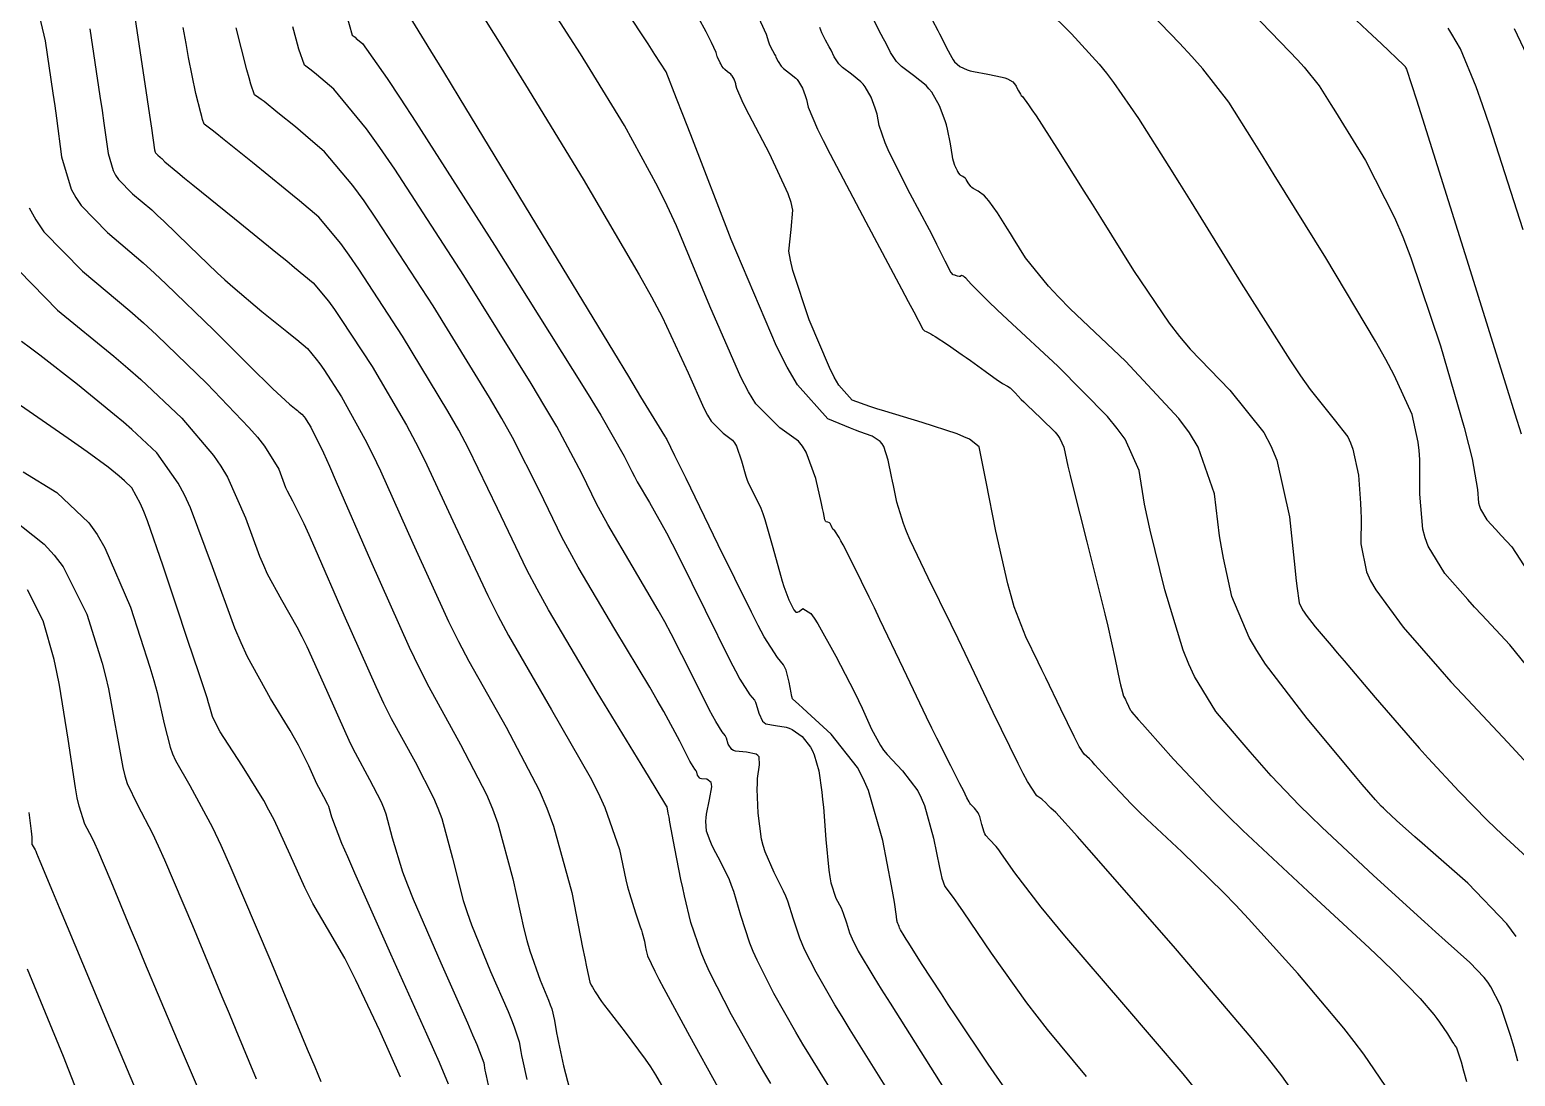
# Model space of a CAD drawing. Header units: metres. Extents: x 837117 to 838477, y 1189012 to 1191015.
# Drawn here: x 837885.3 to 837966.1, y 1189725.3 to 1189782.2 of the extents above; entities that cross this region are included whole.
import ezdxf

# ---------------------------------------------------------------- set-up
doc = ezdxf.new("R2010")
doc.units = ezdxf.units.M
doc.header["$LTSCALE"] = 0.3
doc.layers.add('COTAS 10', color=1, linetype='Continuous')
doc.layers.add('COTAS INT', color=252, linetype='Continuous')

msp = doc.modelspace()

# ---------------------------------------------------------------- linework, layer by layer
at = {"layer": 'COTAS 10'}
for points, elevation in [([(837955.361, 1189722.611), (837953.435, 1189725.334), (837952.654, 1189726.328), (837951.765, 1189727.426), (837947.658, 1189732.258), (837943.731, 1189736.744), (837942.956, 1189737.624), (837942.316, 1189738.347), (837941.132, 1189739.648), (837940.862, 1189739.899), (837940.799, 1189739.96), (837940.742, 1189740.018), (837940.574, 1189740.194), (837940.421, 1189740.343), (837940.372, 1189740.384), (837940.319, 1189740.423), (837940.106, 1189740.564), (837939.601, 1189741.342), (837939.365, 1189741.784), (837939.088, 1189742.324), (837937.739, 1189745.094), (837936.209, 1189748.293), (837935.818, 1189749.103), (837935.44, 1189749.882), (837934.191, 1189752.422), (837933.224, 1189754.469), (837933.024, 1189754.937), (837932.853, 1189755.362), (837932.482, 1189756.539), (837932.302, 1189757.434), (837932.252, 1189757.68), (837932.202, 1189757.927), (837932.02, 1189758.812), (837931.777, 1189759.551), (837931.688, 1189759.704), (837931.59, 1189759.836), (837931.157, 1189760.125), (837930.485, 1189760.356), (837930.237, 1189760.45), (837929.961, 1189760.558), (837928.74, 1189761.054), (837927.082, 1189762.905), (837926.531, 1189763.867), (837925.94, 1189765.022), (837923.477, 1189770.816), (837921.278, 1189776.51), (837920.855, 1189777.603), (837920.512, 1189778.486), (837919.943, 1189779.927), (837919.33, 1189780.877), (837918.958, 1189781.449), (837918.5, 1189782.156), (837916.116, 1189785.829)], 1810), ([(837885.362, 1189785.013), (837886.162, 1189781.624), (837886.58, 1189778.776), (837886.679, 1189778.073), (837886.772, 1189777.406), (837887.048, 1189775.31), (837887.573, 1189773.55), (837887.822, 1189773.096), (837888.116, 1189772.657), (837889.554, 1189771.192), (837891.493, 1189769.544), (837892.104, 1189768.989), (837892.746, 1189768.391), (837895.33, 1189765.877), (837897.659, 1189763.563), (837898.141, 1189763.091), (837898.552, 1189762.693), (837899.447, 1189761.865), (837899.813, 1189761.569), (837899.89, 1189761.506), (837899.958, 1189761.451), (837900.114, 1189761.32), (837900.246, 1189761.164), (837900.297, 1189761.093), (837900.354, 1189761.01), (837900.615, 1189760.61), (837901.296, 1189759.206), (837901.618, 1189758.49), (837901.998, 1189757.632), (837903.852, 1189753.351), (837905.962, 1189748.649), (837906.503, 1189747.526), (837907.025, 1189746.481), (837908.756, 1189743.351), (837910.17, 1189740.635), (837910.493, 1189739.851), (837910.785, 1189739.053), (837911.593, 1189736.054), (837912.196, 1189733.327), (837912.359, 1189732.701), (837912.52, 1189732.13), (837913.088, 1189730.532), (837913.548, 1189729.446), (837913.64, 1189729.197), (837913.718, 1189728.972), (837913.874, 1189728.346), (837913.983, 1189727.677), (837914.032, 1189727.425), (837914.088, 1189727.143), (837914.359, 1189725.881), (837914.687, 1189724.638)], 1790), ([(837931.953, 1189724.651), (837929.956, 1189727.835), (837929.514, 1189728.555), (837929.12, 1189729.205), (837928.095, 1189730.967), (837927.475, 1189732.204), (837927.335, 1189732.522), (837927.21, 1189732.83), (837926.874, 1189733.857), (837926.562, 1189734.829), (837926.453, 1189735.103), (837926.332, 1189735.38), (837925.813, 1189736.395), (837925.323, 1189737.515), (837925.222, 1189737.858), (837925.136, 1189738.214), (837924.946, 1189739.62), (837924.901, 1189740.933), (837924.906, 1189741.231), (837924.917, 1189741.501), (837925.019, 1189742.239), (837925, 1189742.681), (837924.935, 1189742.764), (837924.845, 1189742.831), (837924.304, 1189742.928), (837923.721, 1189742.988), (837923.604, 1189743.031), (837923.507, 1189743.084), (837923.315, 1189743.37), (837923.226, 1189743.691), (837923.194, 1189743.766), (837923.157, 1189743.835), (837922.996, 1189744.034), (837922.636, 1189744.602), (837922.474, 1189744.902), (837922.285, 1189745.265), (837921.38, 1189747.095), (837920.218, 1189749.371), (837919.868, 1189750.015), (837919.505, 1189750.665), (837918.09, 1189753.065), (837916.762, 1189755.32), (837916.453, 1189755.879), (837916.17, 1189756.409), (837915.362, 1189758.09), (837913.986, 1189760.651), (837913.345, 1189761.737), (837912.591, 1189762.986), (837908.932, 1189768.858), (837905.174, 1189774.632), (837904.358, 1189775.819), (837903.639, 1189776.828), (837901.855, 1189778.987), (837900.912, 1189779.792), (837900.723, 1189779.948), (837900.566, 1189780.075), (837900.258, 1189780.291), (837899.963, 1189781.164), (837899.813, 1189781.705), (837899.633, 1189782.376)], 1800), ([(837934.406, 1189782.751), (837934.728, 1189782.169), (837934.814, 1189782.005), (837934.898, 1189781.84), (837935.191, 1189781.234), (837935.474, 1189780.704), (837935.553, 1189780.587), (837935.631, 1189780.483), (837935.916, 1189780.215), (837936.324, 1189780.039), (837936.481, 1189779.993), (837936.657, 1189779.949), (837937.449, 1189779.797), (837938.214, 1189779.646), (837938.373, 1189779.602), (837938.508, 1189779.557), (837938.803, 1189779.385), (837938.938, 1189779.201), (837938.973, 1189779.148), (837939.006, 1189779.094), (837939.117, 1189778.89), (837939.212, 1189778.716), (837939.236, 1189778.681), (837939.259, 1189778.65), (837939.334, 1189778.586), (837939.659, 1189778.139), (837939.84, 1189777.867), (837940.061, 1189777.531), (837941.186, 1189775.784), (837942.668, 1189773.445), (837943.113, 1189772.736), (837943.573, 1189772.001), (837945.36, 1189769.122), (837947.311, 1189766.266), (837947.874, 1189765.545), (837948.447, 1189764.854), (837950.6, 1189762.612), (837952.449, 1189760.312), (837952.83, 1189759.585), (837953.155, 1189758.819), (837953.857, 1189755.727), (837954.139, 1189752.976), (837954.2, 1189752.425), (837954.253, 1189751.964), (837954.381, 1189751.062), (837954.562, 1189750.676), (837954.648, 1189750.541), (837954.75, 1189750.393), (837955.246, 1189749.759), (837956.112, 1189748.733), (837956.446, 1189748.339), (837956.82, 1189747.896), (837958.515, 1189745.9), (837960.409, 1189743.713), (837960.909, 1189743.15), (837961.398, 1189742.606), (837963.08, 1189740.798), (837964.624, 1189739.227), (837965.027, 1189738.833), (837965.42, 1189738.456), (837966.75, 1189737.243)], 1820), ([(837966.562, 1189771.339), (837964.743, 1189776.976), (837964.349, 1189778.131), (837964.003, 1189779.111), (837963.148, 1189781.185), (837962.679, 1189781.979), (837962.575, 1189782.152), (837962.484, 1189782.304)], 1830), ([(837884.964, 1189758.183), (837886.785, 1189757.051), (837888.539, 1189755.402), (837888.984, 1189754.765), (837889.41, 1189754.05), (837890.801, 1189750.816), (837891.858, 1189747.565), (837892.074, 1189746.839), (837892.257, 1189746.189), (837892.638, 1189744.469), (837892.952, 1189743.209), (837893.091, 1189742.849), (837893.254, 1189742.485), (837894.032, 1189741.127), (837895.264, 1189738.832), (837895.712, 1189737.877), (837896.208, 1189736.782), (837898.386, 1189731.674), (837900.421, 1189726.778), (837900.826, 1189725.818), (837901.163, 1189725.029)], 1780)]:
    msp.add_lwpolyline(points, dxfattribs=dict(at, elevation=elevation))
at = {"layer": 'COTAS INT'}
for points, elevation in [([(837948.749, 1189724.594), (837948.061, 1189725.439), (837944.843, 1189729.215), (837941.627, 1189732.956), (837940.94, 1189733.778), (837940.342, 1189734.507), (837938.918, 1189736.367), (837938.19, 1189737.408), (837938.031, 1189737.621), (837937.89, 1189737.802), (837937.534, 1189738.183), (837937.327, 1189738.412), (837937.28, 1189738.498), (837937.237, 1189738.592), (837937.117, 1189739.012), (837936.999, 1189739.441), (837936.956, 1189739.541), (837936.91, 1189739.633), (837936.707, 1189739.898), (837936.504, 1189740.111), (837936.458, 1189740.171), (837936.416, 1189740.23), (837936.301, 1189740.445), (837936.114, 1189740.844), (837936.026, 1189741.019), (837935.924, 1189741.222), (837935.426, 1189742.189), (837934.668, 1189743.699), (837934.401, 1189744.244), (837934.109, 1189744.845), (837932.85, 1189747.474), (837931.572, 1189750.15), (837931.268, 1189750.781), (837930.987, 1189751.363), (837930.152, 1189753.067), (837929.572, 1189754.204), (837929.452, 1189754.429), (837929.348, 1189754.616), (837929.117, 1189754.967), (837929.012, 1189755.071), (837928.989, 1189755.102), (837928.968, 1189755.135), (837928.91, 1189755.259), (837928.857, 1189755.367), (837928.838, 1189755.388), (837928.818, 1189755.406), (837928.73, 1189755.44), (837928.647, 1189755.466), (837928.63, 1189755.479), (837928.615, 1189755.494), (837928.58, 1189755.569), (837928.493, 1189755.969), (837928.445, 1189756.189), (837928.387, 1189756.457), (837928.088, 1189757.817), (837927.563, 1189759.255), (837927.362, 1189759.572), (837927.136, 1189759.853), (837926.121, 1189760.572), (837924.824, 1189761.884), (837924.42, 1189762.539), (837923.998, 1189763.32), (837922.312, 1189767.192), (837920.5, 1189771.556), (837919.998, 1189772.646), (837919.496, 1189773.685), (837917.682, 1189777.012), (837915.811, 1189780.052), (837915.273, 1189780.91), (837914.727, 1189781.776), (837912.685, 1189784.96)], 1808), ([(837967.457, 1189746.776), (837965.832, 1189748.78), (837964.313, 1189750.398), (837963.924, 1189750.823), (837963.549, 1189751.238), (837962.31, 1189752.655), (837961.403, 1189754.137), (837961.237, 1189754.594), (837961.108, 1189755.071), (837960.95, 1189756.961), (837960.935, 1189758.855), (837960.897, 1189759.334), (837960.844, 1189759.794), (837960.528, 1189761.291), (837959.554, 1189763.43), (837959.087, 1189764.295), (837958.533, 1189765.277), (837955.82, 1189769.808), (837953.019, 1189774.334), (837952.411, 1189775.312), (837951.875, 1189776.172), (837950.546, 1189778.288), (837949.134, 1189780.096), (837948.546, 1189780.761), (837947.873, 1189781.498), (837944.735, 1189784.757)], 1824), ([(837909.254, 1189784.091), (837910.955, 1189781.395), (837911.588, 1189780.371), (837912.292, 1189779.228), (837915.42, 1189774.097), (837918.48, 1189768.884), (837919.142, 1189767.689), (837919.722, 1189766.601), (837921.147, 1189763.569), (837921.984, 1189761.647), (837922.193, 1189761.26), (837922.394, 1189760.935), (837923.038, 1189760.284), (837923.546, 1189759.907), (837923.66, 1189759.754), (837923.764, 1189759.581), (837924.042, 1189758.784), (837924.273, 1189757.936), (837924.345, 1189757.731), (837924.422, 1189757.539), (837924.73, 1189756.954), (837925.088, 1189756.206), (837925.196, 1189755.911), (837925.308, 1189755.579), (837925.743, 1189754.065), (837926.158, 1189752.556), (837926.256, 1189752.228), (837926.348, 1189751.938), (837926.621, 1189751.216), (837926.815, 1189750.827), (837926.858, 1189750.749), (837926.895, 1189750.683), (837926.987, 1189750.549), (837927.085, 1189750.547), (837927.125, 1189750.564), (837927.17, 1189750.589), (837927.383, 1189750.742), (837927.81, 1189750.47), (837927.991, 1189750.226), (837928.199, 1189749.91), (837929.178, 1189748.16), (837930.179, 1189746.196), (837930.401, 1189745.745), (837930.599, 1189745.333), (837931.116, 1189744.181), (837931.593, 1189743.293), (837931.766, 1189743.048), (837931.956, 1189742.804), (837932.79, 1189741.924), (837933.627, 1189740.83), (837933.819, 1189740.451), (837933.994, 1189740.038), (837934.483, 1189738.269), (837934.807, 1189736.657), (837934.878, 1189736.343), (837934.941, 1189736.086), (837935.103, 1189735.634), (837935.556, 1189735.032), (837935.802, 1189734.68), (837936.102, 1189734.247), (837937.621, 1189732.015), (837939.547, 1189729.309), (837940.102, 1189728.577), (837940.667, 1189727.853), (837942.786, 1189725.302)], 1806), ([(837959.358, 1189724.359), (837957.895, 1189726.515), (837957.373, 1189727.204), (837956.801, 1189727.933), (837954.313, 1189730.901), (837951.629, 1189733.879), (837950.933, 1189734.615), (837950.258, 1189735.313), (837947.99, 1189737.512), (837946.089, 1189739.289), (837945.644, 1189739.721), (837945.236, 1189740.126), (837944.056, 1189741.37), (837943.269, 1189742.248), (837943.109, 1189742.422), (837942.972, 1189742.566), (837942.686, 1189742.835), (837942.415, 1189743.253), (837942.289, 1189743.491), (837942.14, 1189743.781), (837941.416, 1189745.268), (837940.594, 1189746.986), (837940.384, 1189747.421), (837940.181, 1189747.839), (837939.51, 1189749.203), (837938.882, 1189750.846), (837938.706, 1189751.44), (837938.529, 1189752.095), (837937.883, 1189754.959), (837937.345, 1189757.644), (837937.236, 1189758.186), (837937.145, 1189758.64), (837936.961, 1189759.548), (837936.444, 1189759.954), (837936.142, 1189760.091), (837935.771, 1189760.239), (837933.86, 1189760.863), (837931.843, 1189761.471), (837931.406, 1189761.609), (837931.02, 1189761.733), (837930.066, 1189762.074), (837929.334, 1189762.899), (837929.089, 1189763.329), (837928.826, 1189763.846), (837927.725, 1189766.442), (837926.832, 1189769.12), (837926.7, 1189769.69), (837926.618, 1189770.185), (837926.741, 1189771.352), (837926.834, 1189772.401), (837926.734, 1189772.822), (837926.58, 1189773.3), (837925.566, 1189775.494), (837924.459, 1189777.594), (837924.246, 1189778.012), (837924.072, 1189778.359), (837923.78, 1189779.021), (837923.74, 1189779.22), (837923.725, 1189779.275), (837923.708, 1189779.33), (837923.634, 1189779.528), (837923.529, 1189779.71), (837923.493, 1189779.756), (837923.453, 1189779.799), (837923.287, 1189779.934), (837923.125, 1189780.055), (837923.09, 1189780.088), (837923.058, 1189780.121), (837922.977, 1189780.242), (837922.92, 1189780.361), (837922.886, 1189780.425), (837922.823, 1189780.539), (837922.758, 1189780.674), (837922.741, 1189780.72), (837922.723, 1189780.769), (837922.658, 1189780.974), (837922.409, 1189781.521), (837922.274, 1189781.784), (837922.111, 1189782.097), (837921.288, 1189783.633)], 1812), ([(837891.033, 1189782.908), (837891.704, 1189778.434), (837891.833, 1189777.569), (837891.938, 1189776.867), (837892.113, 1189775.683), (837892.148, 1189775.564), (837892.165, 1189775.533), (837892.185, 1189775.504), (837892.282, 1189775.405), (837892.413, 1189775.293), (837892.455, 1189775.256), (837892.498, 1189775.215), (837892.673, 1189775.045), (837893.368, 1189774.455), (837893.739, 1189774.15), (837894.188, 1189773.783), (837896.457, 1189771.947), (837898.801, 1189770.05), (837899.297, 1189769.645), (837899.728, 1189769.292), (837900.733, 1189768.454), (837901.574, 1189767.455), (837901.902, 1189767), (837902.27, 1189766.469), (837903.942, 1189763.909), (837905.814, 1189760.718), (837906.309, 1189759.789), (837906.793, 1189758.84), (837908.456, 1189755.246), (837910.232, 1189751.448), (837910.788, 1189750.37), (837911.371, 1189749.28), (837913.71, 1189745.246), (837915.807, 1189741.581), (837916.239, 1189740.723), (837916.606, 1189739.933), (837917.394, 1189737.645), (837917.751, 1189735.994), (837917.846, 1189735.605), (837917.94, 1189735.246), (837918.267, 1189734.196), (837918.536, 1189733.438), (837918.593, 1189733.264), (837918.642, 1189733.105), (837918.756, 1189732.657), (837918.822, 1189732.323), (837918.84, 1189732.236), (837918.859, 1189732.151), (837918.928, 1189731.862), (837919.319, 1189731.027), (837919.541, 1189730.598), (837919.812, 1189730.082), (837921.203, 1189727.506), (837922.749, 1189724.715)], 1794), ([(837902.536, 1189783.087), (837902.853, 1189781.929), (837902.962, 1189781.852), (837903.018, 1189781.807), (837903.085, 1189781.752), (837903.42, 1189781.466), (837904.768, 1189779.571), (837905.474, 1189778.501), (837906.324, 1189777.195), (837910.596, 1189770.508), (837914.851, 1189763.742), (837915.69, 1189762.386), (837916.383, 1189761.255), (837917.664, 1189759.038), (837918.071, 1189758.191), (837918.213, 1189757.924), (837918.369, 1189757.643), (837919.038, 1189756.507), (837919.962, 1189754.861), (837920.277, 1189754.258), (837920.619, 1189753.592), (837922.072, 1189750.651), (837923.431, 1189747.905), (837923.714, 1189747.36), (837923.957, 1189746.908), (837924.498, 1189746.057), (837924.74, 1189745.757), (837924.794, 1189745.653), (837924.844, 1189745.541), (837924.977, 1189745.06), (837925.175, 1189744.628), (837925.266, 1189744.547), (837925.372, 1189744.482), (837925.882, 1189744.386), (837926.477, 1189744.3), (837926.635, 1189744.241), (837926.791, 1189744.168), (837927.333, 1189743.78), (837927.792, 1189743.2), (837927.895, 1189743.006), (837927.988, 1189742.797), (837928.239, 1189741.922), (837928.411, 1189740.761), (837928.454, 1189740.371), (837928.495, 1189739.952), (837928.628, 1189738.194), (837928.785, 1189736.519), (837928.842, 1189736.152), (837928.905, 1189735.827), (837929.179, 1189735.006), (837929.455, 1189734.466), (837929.519, 1189734.32), (837929.578, 1189734.174), (837929.743, 1189733.657), (837929.922, 1189733.111), (837929.989, 1189732.947), (837930.063, 1189732.778), (837930.392, 1189732.121), (837931.243, 1189730.702), (837931.645, 1189730.052), (837932.12, 1189729.291), (837936.735, 1189721.978)], 1802), ([(837939.173, 1189723.486), (837937.464, 1189725.978), (837935.7, 1189728.605), (837935.29, 1189729.222), (837934.914, 1189729.791), (837933.838, 1189731.449), (837933.142, 1189732.549), (837933.006, 1189732.765), (837932.893, 1189732.944), (837932.69, 1189733.274), (837932.651, 1189733.352), (837932.642, 1189733.373), (837932.634, 1189733.392), (837932.613, 1189733.457), (837932.593, 1189733.518), (837932.586, 1189733.536), (837932.578, 1189733.553), (837932.546, 1189733.617), (837932.513, 1189733.715), (837932.505, 1189733.754), (837932.499, 1189733.797), (837932.48, 1189733.997), (837932.357, 1189734.773), (837932.284, 1189735.18), (837932.195, 1189735.671), (837931.732, 1189738.138), (837930.954, 1189740.854), (837930.665, 1189741.503), (837930.344, 1189742.105), (837928.92, 1189743.907), (837927.605, 1189745.119), (837927.354, 1189745.35), (837927.15, 1189745.536), (837926.821, 1189745.831), (837926.786, 1189745.972), (837926.768, 1189746.061), (837926.746, 1189746.171), (837926.639, 1189746.749), (837926.461, 1189747.391), (837926.395, 1189747.541), (837926.322, 1189747.679), (837925.999, 1189748.079), (837925.278, 1189749.215), (837924.954, 1189749.817), (837924.577, 1189750.544), (837922.764, 1189754.208), (837921.021, 1189757.812), (837920.687, 1189758.502), (837920.418, 1189759.057), (837919.986, 1189759.948), (837919.976, 1189759.965), (837919.974, 1189759.969), (837919.971, 1189759.973), (837919.965, 1189759.986), (837919.926, 1189760.051), (837919.903, 1189760.089), (837919.874, 1189760.134), (837919.726, 1189760.368), (837918.569, 1189762.266), (837917.904, 1189763.36), (837917.09, 1189764.701), (837912.904, 1189771.6), (837908.679, 1189778.558), (837907.84, 1189779.937), (837907.144, 1189781.078), (837905.824, 1189783.221)], 1804), ([(837924.879, 1189783.08), (837925.384, 1189781.973), (837925.515, 1189781.557), (837925.551, 1189781.458), (837925.588, 1189781.366), (837925.719, 1189781.092), (837925.847, 1189780.861), (837925.881, 1189780.796), (837925.914, 1189780.73), (837926.031, 1189780.49), (837926.195, 1189780.246), (837926.259, 1189780.178), (837926.331, 1189780.111), (837926.657, 1189779.867), (837926.996, 1189779.592), (837927.075, 1189779.505), (837927.148, 1189779.413), (837927.361, 1189779.043), (837927.512, 1189778.643), (837927.546, 1189778.531), (837927.576, 1189778.42), (837927.658, 1189778.017), (837928.175, 1189776.813), (837928.481, 1189776.197), (837928.856, 1189775.458), (837930.799, 1189771.765), (837932.736, 1189768.138), (837933.108, 1189767.44), (837933.41, 1189766.874), (837933.906, 1189765.937), (837933.954, 1189765.875), (837933.973, 1189765.86), (837933.994, 1189765.848), (837934.088, 1189765.814), (837934.332, 1189765.689), (837934.447, 1189765.619), (837934.583, 1189765.533), (837935.246, 1189765.098), (837936.046, 1189764.55), (837936.268, 1189764.395), (837936.49, 1189764.238), (837937.297, 1189763.656), (837937.974, 1189763.169), (837938.115, 1189763.071), (837938.236, 1189762.99), (837938.503, 1189762.831), (837938.65, 1189762.743), (837938.694, 1189762.707), (837938.74, 1189762.665), (837938.921, 1189762.47), (837939.256, 1189762.119), (837939.4, 1189761.979), (837939.566, 1189761.82), (837940.347, 1189761.089), (837941.098, 1189760.329), (837941.245, 1189760.151), (837941.365, 1189759.987), (837941.576, 1189759.514), (837941.789, 1189758.496), (837941.911, 1189757.988), (837942.059, 1189757.383), (837942.818, 1189754.382), (837943.625, 1189751.185), (837943.802, 1189750.456), (837943.96, 1189749.795), (837944.366, 1189747.97), (837944.605, 1189746.825), (837944.658, 1189746.591), (837944.706, 1189746.394), (837944.829, 1189745.985), (837944.921, 1189745.797), (837944.949, 1189745.739), (837944.978, 1189745.679), (837945.092, 1189745.442), (837945.192, 1189745.237), (837945.212, 1189745.197), (837945.23, 1189745.164), (837945.267, 1189745.107), (837945.626, 1189744.708), (837945.846, 1189744.46), (837946.118, 1189744.153), (837947.537, 1189742.547), (837949.73, 1189740.234), (837950.489, 1189739.481), (837951.315, 1189738.679), (837954.849, 1189735.376), (837958.2, 1189732.279), (837958.911, 1189731.606), (837959.527, 1189731.014), (837960.968, 1189729.543), (837961.698, 1189728.673), (837961.866, 1189728.459), (837962.019, 1189728.257), (837962.448, 1189727.625), (837962.726, 1189727.17), (837962.784, 1189727.08), (837962.833, 1189727.006), (837962.943, 1189726.867), (837963.186, 1189726.091), (837963.319, 1189725.615), (837963.481, 1189725.027)], 1814), ([(837940.633, 1189783.33), (837941.99, 1189781.999), (837943.493, 1189780.341), (837943.892, 1189779.85), (837944.284, 1189779.344), (837945.634, 1189777.399), (837947.284, 1189774.785), (837947.863, 1189773.857), (837948.496, 1189772.841), (837951.227, 1189768.433), (837953.875, 1189764.265), (837954.456, 1189763.4), (837954.971, 1189762.661), (837956.28, 1189761.034), (837957.016, 1189760.076), (837957.17, 1189759.759), (837957.302, 1189759.419), (837957.599, 1189758.002), (837957.713, 1189756.476), (837957.73, 1189756.068), (837957.741, 1189755.666), (837957.726, 1189754.263), (837958.045, 1189752.739), (837958.266, 1189752.26), (837958.544, 1189751.757), (837960.027, 1189749.732), (837962.03, 1189747.441), (837962.636, 1189746.769), (837963.265, 1189746.082), (837965.722, 1189743.465), (837967.905, 1189741.099)], 1822), ([(837951.797, 1189783.161), (837953.852, 1189781.044), (837954.279, 1189780.585), (837954.645, 1189780.18), (837955.457, 1189779.177), (837956.096, 1189778.161), (837956.353, 1189777.748), (837956.645, 1189777.277), (837957.991, 1189775.103), (837959.572, 1189772.009), (837960.012, 1189770.959), (837960.453, 1189769.825), (837962.057, 1189765.032), (837963.346, 1189760.586), (837963.589, 1189759.671), (837963.783, 1189758.893), (837964.073, 1189757.226), (837964.134, 1189756.503), (837964.183, 1189756.32), (837964.247, 1189756.145), (837964.594, 1189755.578), (837965.068, 1189755.036), (837965.212, 1189754.877), (837965.36, 1189754.714), (837965.942, 1189754.095), (837967.008, 1189752.453)], 1826), ([(837957.175, 1189783.032), (837958.103, 1189782.16), (837958.852, 1189781.455), (837960.071, 1189780.298), (837960.118, 1189780.239), (837960.128, 1189780.226), (837960.137, 1189780.215), (837960.157, 1189780.187), (837960.173, 1189780.161), (837960.18, 1189780.15), (837960.187, 1189780.138), (837960.22, 1189780.083), (837960.759, 1189778.409), (837961.086, 1189777.376), (837961.49, 1189776.097), (837963.59, 1189769.423), (837965.699, 1189762.666), (837966.11, 1189761.335), (837966.445, 1189760.238)], 1828), ([(837888.597, 1189782.266), (837889.142, 1189778.605), (837889.256, 1189777.821), (837889.355, 1189777.137), (837889.581, 1189775.496), (837889.861, 1189774.557), (837889.994, 1189774.315), (837890.151, 1189774.08), (837890.918, 1189773.298), (837891.953, 1189772.418), (837892.279, 1189772.122), (837892.622, 1189771.803), (837894.001, 1189770.461), (837895.513, 1189769.009), (837895.94, 1189768.621), (837896.37, 1189768.238), (837897.952, 1189766.906), (837899.307, 1189765.809), (837899.594, 1189765.575), (837899.843, 1189765.371), (837900.424, 1189764.887), (837900.91, 1189764.309), (837901.099, 1189764.047), (837901.312, 1189763.74), (837902.279, 1189762.26), (837903.555, 1189759.962), (837903.963, 1189759.14), (837904.395, 1189758.236), (837906.154, 1189754.299), (837908.097, 1189750.049), (837908.645, 1189748.948), (837909.198, 1189747.88), (837911.233, 1189744.299), (837913.036, 1189740.871), (837913.443, 1189739.9), (837913.81, 1189738.92), (837914.801, 1189735.301), (837915.398, 1189732.316), (837915.516, 1189731.735), (837915.613, 1189731.261), (837915.795, 1189730.436), (837915.867, 1189730.274), (837915.896, 1189730.218), (837915.928, 1189730.157), (837916.075, 1189729.897), (837916.431, 1189729.385), (837916.595, 1189729.165), (837916.788, 1189728.912), (837917.72, 1189727.717), (837918.8, 1189726.246), (837919.086, 1189725.819), (837919.366, 1189725.384), (837920.331, 1189723.739)], 1792), ([(837925.628, 1189724.923), (837925.251, 1189725.561), (837924.873, 1189726.211), (837923.5, 1189728.66), (837922.322, 1189730.964), (837922.067, 1189731.524), (837921.842, 1189732.05), (837921.286, 1189733.666), (837920.936, 1189735.133), (837920.841, 1189735.566), (837920.746, 1189736.01), (837920.413, 1189737.706), (837920.148, 1189739.13), (837920.098, 1189739.402), (837920.057, 1189739.621), (837919.991, 1189739.971), (837919.99, 1189739.976), (837919.989, 1189739.978), (837919.989, 1189739.98), (837919.987, 1189739.988), (837919.403, 1189740.945), (837919.036, 1189741.546), (837918.579, 1189742.291), (837916.187, 1189746.194), (837913.544, 1189750.679), (837912.93, 1189751.791), (837912.367, 1189752.848), (837910.758, 1189756.194), (837909.19, 1189759.444), (837908.654, 1189760.438), (837908.073, 1189761.474), (837905.605, 1189765.559), (837903.228, 1189769.199), (837902.704, 1189769.954), (837902.238, 1189770.6), (837901.042, 1189772.021), (837899.992, 1189772.908), (837899.618, 1189773.217), (837899.209, 1189773.553), (837897.431, 1189774.996), (837895.805, 1189776.303), (837895.492, 1189776.553), (837895.238, 1189776.755), (837894.816, 1189777.08), (837894.723, 1189777.343), (837894.678, 1189777.505), (837894.623, 1189777.706), (837894.354, 1189778.756), (837893.957, 1189780.705), (837893.822, 1189781.473), (837893.675, 1189782.34)], 1796), ([(837929.468, 1189723.684), (837927.792, 1189726.379), (837927.382, 1189727.058), (837926.996, 1189727.708), (837925.797, 1189729.813), (837924.887, 1189731.629), (837924.682, 1189732.097), (837924.498, 1189732.549), (837924.005, 1189734.057), (837923.62, 1189735.358), (837923.504, 1189735.681), (837923.384, 1189735.987), (837922.918, 1189736.956), (837922.501, 1189737.74), (837922.411, 1189737.93), (837922.333, 1189738.107), (837922.144, 1189738.649), (837922.098, 1189739.192), (837922.109, 1189739.371), (837922.131, 1189739.562), (837922.298, 1189740.354), (837922.418, 1189741.055), (837922.41, 1189741.188), (837922.385, 1189741.295), (837922.147, 1189741.461), (837921.856, 1189741.49), (837921.798, 1189741.511), (837921.749, 1189741.538), (837921.653, 1189741.681), (837921.609, 1189741.841), (837921.593, 1189741.878), (837921.575, 1189741.913), (837921.494, 1189742.012), (837921.315, 1189742.295), (837921.234, 1189742.445), (837921.14, 1189742.626), (837920.688, 1189743.539), (837919.817, 1189745.15), (837919.458, 1189745.772), (837919.048, 1189746.47), (837917.142, 1189749.623), (837915.154, 1189752.997), (837914.693, 1189753.834), (837914.269, 1189754.628), (837913.06, 1189757.142), (837911.588, 1189760.047), (837910.999, 1189761.088), (837910.332, 1189762.23), (837907.269, 1189767.209), (837904.186, 1189771.928), (837903.506, 1189772.908), (837902.903, 1189773.745), (837901.351, 1189775.588), (837900.32, 1189776.471), (837900.044, 1189776.704), (837899.772, 1189776.931), (837898.823, 1189777.708), (837898.067, 1189778.31), (837897.916, 1189778.427), (837897.79, 1189778.521), (837897.548, 1189778.683), (837897.347, 1189779.252), (837897.248, 1189779.604), (837897.13, 1189780.041), (837896.546, 1189782.318)], 1798), ([(837966.278, 1189726.141), (837966.064, 1189726.88), (837965.869, 1189727.533), (837965.321, 1189729.167), (837964.808, 1189730.176), (837964.635, 1189730.434), (837964.448, 1189730.683), (837963.663, 1189731.503), (837962.328, 1189732.692), (837961.796, 1189733.172), (837961.193, 1189733.718), (837958.426, 1189736.237), (837955.609, 1189738.859), (837954.973, 1189739.47), (837954.401, 1189740.03), (837952.857, 1189741.641), (837951.705, 1189742.96), (837951.38, 1189743.338), (837951.052, 1189743.72), (837949.846, 1189745.145), (837948.675, 1189747.046), (837948.369, 1189747.729), (837948.071, 1189748.48), (837947.063, 1189751.756), (837946.268, 1189755.014), (837946.105, 1189755.754), (837945.966, 1189756.423), (837945.67, 1189758.252), (837944.909, 1189759.953), (837944.477, 1189760.542), (837943.95, 1189761.182), (837941.248, 1189763.917), (837938.502, 1189766.468), (837937.947, 1189766.992), (837937.482, 1189767.436), (837936.542, 1189768.381), (837936.24, 1189768.713), (837936.177, 1189768.771), (837936.123, 1189768.815), (837936, 1189768.849), (837935.927, 1189768.807), (837935.904, 1189768.802), (837935.88, 1189768.801), (837935.783, 1189768.822), (837935.683, 1189768.859), (837935.658, 1189768.868), (837935.634, 1189768.875), (837935.553, 1189768.897), (837935.441, 1189769.022), (837935.397, 1189769.094), (837935.348, 1189769.183), (837935.123, 1189769.64), (837934.672, 1189770.545), (837934.48, 1189770.915), (837934.259, 1189771.338), (837933.219, 1189773.299), (837932.212, 1189775.269), (837932.013, 1189775.697), (837931.847, 1189776.074), (837931.535, 1189777.013), (837931.412, 1189777.62), (837931.366, 1189777.788), (837931.316, 1189777.955), (837931.089, 1189778.559), (837930.768, 1189779.116), (837930.657, 1189779.254), (837930.538, 1189779.385), (837930.028, 1189779.799), (837929.536, 1189780.167), (837929.428, 1189780.269), (837929.332, 1189780.371), (837929.084, 1189780.738), (837928.909, 1189781.1), (837928.859, 1189781.199), (837928.807, 1189781.297), (837928.615, 1189781.645), (837928.417, 1189782.058), (837928.362, 1189782.197), (837928.307, 1189782.346)], 1816), ([(837966.182, 1189732.92), (837965.676, 1189733.593), (837963.547, 1189735.817), (837961.514, 1189737.593), (837961.068, 1189737.984), (837960.674, 1189738.331), (837959.675, 1189739.224), (837959.094, 1189739.764), (837958.963, 1189739.891), (837958.845, 1189740.006), (837958.526, 1189740.339), (837957.813, 1189741.178), (837957.446, 1189741.613), (837957.006, 1189742.136), (837954.805, 1189744.758), (837952.548, 1189747.723), (837952.073, 1189748.461), (837951.663, 1189749.165), (837950.722, 1189751.409), (837950.261, 1189753.489), (837950.152, 1189754.089), (837950.052, 1189754.699), (837949.763, 1189756.989), (837948.878, 1189759.528), (837948.403, 1189760.295), (837947.828, 1189761.089), (837944.921, 1189764.19), (837941.923, 1189767.048), (837941.292, 1189767.69), (837940.746, 1189768.267), (837939.493, 1189769.81), (837938.837, 1189770.867), (837938.668, 1189771.137), (837938.505, 1189771.398), (837937.961, 1189772.256), (837937.491, 1189772.922), (837937.374, 1189773.06), (837937.263, 1189773.179), (837936.911, 1189773.443), (837936.638, 1189773.594), (837936.577, 1189773.641), (837936.522, 1189773.691), (837936.376, 1189773.89), (837936.267, 1189774.073), (837936.236, 1189774.113), (837936.204, 1189774.147), (837936.085, 1189774.232), (837935.976, 1189774.293), (837935.95, 1189774.312), (837935.927, 1189774.333), (837935.858, 1189774.418), (837935.807, 1189774.505), (837935.795, 1189774.527), (837935.784, 1189774.548), (837935.75, 1189774.615), (837935.716, 1189774.686), (837935.704, 1189774.709), (837935.692, 1189774.733), (837935.639, 1189774.833), (837935.569, 1189775.08), (837935.545, 1189775.197), (837935.519, 1189775.335), (837935.412, 1189776.01), (837935.248, 1189776.82), (837935.187, 1189777.044), (837935.119, 1189777.268), (837934.816, 1189778.075), (837934.387, 1189778.819), (837934.239, 1189779.004), (837934.08, 1189779.179), (837933.399, 1189779.732), (837932.742, 1189780.223), (837932.597, 1189780.359), (837932.468, 1189780.495), (837932.137, 1189780.986), (837931.904, 1189781.47), (837931.836, 1189781.602), (837931.768, 1189781.733), (837931.511, 1189782.198), (837931.246, 1189782.75)], 1818), ([(837966.076, 1189782.287), (837967.246, 1189779.812)], 1832), ([(837885.285, 1189772.542), (837885.651, 1189771.877), (837886.082, 1189771.233), (837888.19, 1189769.086), (837890.774, 1189766.929), (837891.505, 1189766.279), (837892.242, 1189765.607), (837894.963, 1189762.989), (837897.243, 1189760.591), (837897.704, 1189760.058), (837898.09, 1189759.581), (837898.865, 1189758.329), (837899.158, 1189757.527), (837899.24, 1189757.335), (837899.322, 1189757.155), (837899.619, 1189756.61), (837900.227, 1189755.378), (837900.505, 1189754.765), (837900.831, 1189754.034), (837902.403, 1189750.412), (837904.142, 1189746.513), (837904.573, 1189745.607), (837904.983, 1189744.776), (837906.279, 1189742.403), (837907.293, 1189740.456), (837907.524, 1189739.893), (837907.734, 1189739.321), (837908.314, 1189737.17), (837908.899, 1189734.876), (837909.112, 1189734.214), (837909.347, 1189733.539), (837910.382, 1189731.003), (837911.34, 1189728.828), (837911.527, 1189728.381), (837911.679, 1189728.002), (837911.946, 1189727.192), (837912.036, 1189726.652), (837912.077, 1189726.443), (837912.124, 1189726.208), (837912.353, 1189725.144)], 1788), ([(837884.048, 1189769.81), (837886.826, 1189766.979), (837889.901, 1189764.467), (837890.656, 1189763.819), (837891.37, 1189763.192), (837893.601, 1189761.097), (837895.323, 1189759.074), (837895.717, 1189758.491), (837896.075, 1189757.898), (837897.065, 1189755.676), (837897.822, 1189753.603), (837898.033, 1189753.104), (837898.245, 1189752.638), (837899.014, 1189751.228), (837899.858, 1189749.745), (837900.117, 1189749.233), (837900.387, 1189748.677), (837901.455, 1189746.305), (837902.508, 1189743.944), (837902.769, 1189743.395), (837903.017, 1189742.892), (837903.802, 1189741.455), (837904.416, 1189740.276), (837904.556, 1189739.935), (837904.683, 1189739.589), (837905.034, 1189738.287), (837905.601, 1189736.426), (837905.865, 1189735.727), (837906.174, 1189734.948), (837907.676, 1189731.474), (837909.132, 1189728.211), (837909.413, 1189727.566), (837909.64, 1189727.032), (837910.019, 1189726.038), (837910.083, 1189725.653), (837910.112, 1189725.504), (837910.146, 1189725.336), (837910.309, 1189724.578)], 1786), ([(837908.092, 1189724.884), (837907.602, 1189726.063), (837907.299, 1189726.75), (837906.925, 1189727.594), (837904.97, 1189731.946), (837903.001, 1189736.358), (837902.618, 1189737.24), (837902.304, 1189737.975), (837901.755, 1189739.403), (837901.632, 1189739.857), (837901.588, 1189739.977), (837901.539, 1189740.096), (837901.325, 1189740.507), (837901.052, 1189741.008), (837900.965, 1189741.183), (837900.874, 1189741.374), (837900.507, 1189742.197), (837899.944, 1189743.321), (837899.729, 1189743.701), (837899.489, 1189744.112), (837898.409, 1189745.847), (837897.168, 1189748.122), (837896.827, 1189748.874), (837896.486, 1189749.678), (837895.264, 1189753.023), (837894.06, 1189756.215), (837893.73, 1189756.923), (837893.403, 1189757.556), (837892.238, 1189759.205), (837890.875, 1189760.478), (837890.423, 1189760.872), (837889.939, 1189761.285), (837887.923, 1189762.927), (837885.864, 1189764.527), (837885.353, 1189764.913), (837884.868, 1189765.275)], 1784), ([(837905.492, 1189725.26), (837904.358, 1189727.779), (837903.067, 1189730.53), (837902.751, 1189731.161), (837902.453, 1189731.736), (837901.527, 1189733.341), (837900.722, 1189734.709), (837900.501, 1189735.134), (837900.28, 1189735.58), (837899.488, 1189737.357), (837898.61, 1189739.258), (837898.335, 1189739.781), (837898.046, 1189740.304), (837896.89, 1189742.179), (837895.88, 1189743.73), (837895.685, 1189744.046), (837895.526, 1189744.315), (837895.256, 1189744.878), (837895.124, 1189745.384), (837895.053, 1189745.616), (837894.967, 1189745.888), (837894.529, 1189747.203), (837893.904, 1189749.057), (837893.699, 1189749.669), (837893.481, 1189750.324), (837892.581, 1189753.043), (837891.718, 1189755.522), (837891.523, 1189756.024), (837891.348, 1189756.448), (837890.876, 1189757.314), (837890.466, 1189757.696), (837890.33, 1189757.815), (837890.185, 1189757.939), (837889.578, 1189758.433), (837888.442, 1189759.268), (837887.963, 1189759.607), (837887.412, 1189759.994), (837884.826, 1189761.78)], 1782), ([(837883.729, 1189756.134), (837886.111, 1189754.251), (837886.648, 1189753.651), (837887.131, 1189753.017), (837888.43, 1189750.446), (837889.252, 1189747.768), (837889.435, 1189747.067), (837889.597, 1189746.383), (837890.377, 1189742.104), (837890.497, 1189741.653), (837890.627, 1189741.24), (837891.174, 1189740.075), (837892.005, 1189738.513), (837892.314, 1189737.851), (837892.658, 1189737.088), (837894.182, 1189733.505), (837895.776, 1189729.652), (837896.163, 1189728.72), (837896.526, 1189727.846), (837897.641, 1189725.178)], 1778), ([(837895.053, 1189723.345), (837893.351, 1189727.273), (837891.585, 1189731.483), (837891.177, 1189732.46), (837890.804, 1189733.354), (837889.745, 1189735.901), (837889.021, 1189737.604), (837888.858, 1189737.966), (837888.711, 1189738.28), (837888.316, 1189739.022), (837888, 1189739.995), (837887.903, 1189740.456), (837887.802, 1189740.999), (837887.403, 1189743.65), (837886.938, 1189746.577), (837886.795, 1189747.294), (837886.646, 1189747.971), (837886.059, 1189750.076), (837885.202, 1189751.771)], 1776), ([(837885.262, 1189739.661), (837885.396, 1189738.637), (837885.43, 1189738.32), (837885.435, 1189738.251), (837885.438, 1189738.191), (837885.433, 1189738.042), (837885.434, 1189737.948), (837885.441, 1189737.922), (837885.45, 1189737.896), (837885.509, 1189737.802), (837885.611, 1189737.624), (837885.648, 1189737.545), (837885.689, 1189737.453), (837885.869, 1189737.014), (837886.555, 1189735.352), (837886.915, 1189734.49), (837887.349, 1189733.453), (837889.529, 1189728.256), (837891.717, 1189723.108)], 1774), ([(837885.185, 1189731.151), (837887.136, 1189726.401), (837888.915, 1189721.855)], 1772)]:
    msp.add_lwpolyline(points, dxfattribs=dict(at, elevation=elevation))

doc.saveas('drawing.dxf')
